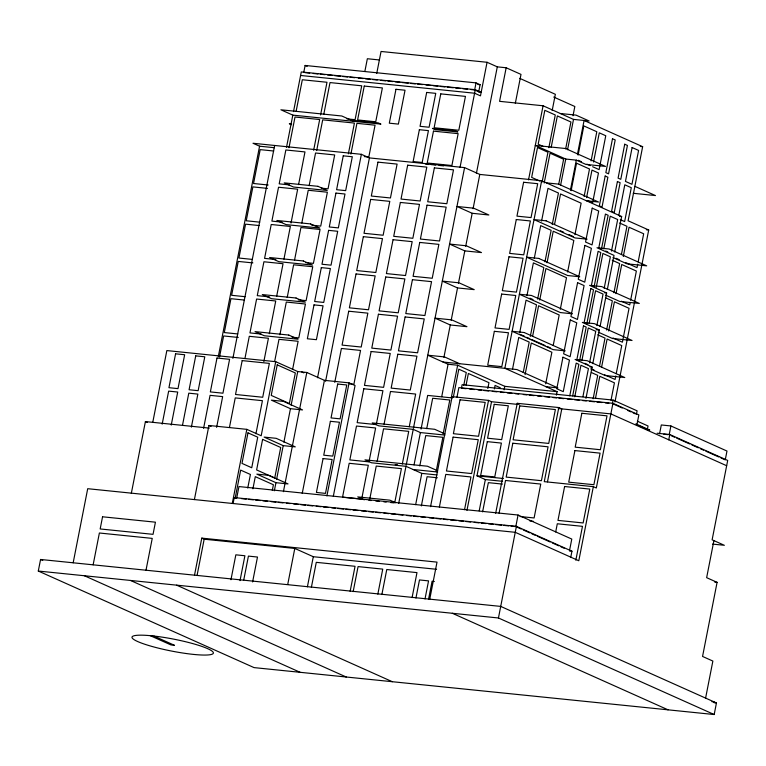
<?xml version="1.0" encoding="UTF-8"?>
<svg xmlns="http://www.w3.org/2000/svg" width="766" height="766" viewBox="0 0 766 766"><rect width="100%" height="100%" fill="white"/><g stroke="black" fill="none" stroke-linecap="round" stroke-linejoin="round"><path stroke-width="1.15" d="M38.3 571.043L40.569 559.467L500.715 606.404L716.449 702.958L714.18 714.534L254.044 667.607L38.3 571.043L498.446 617.98L714.18 714.534M73.172 562.799L87.707 488.698L515.25 532.313L578.799 560.75L593.334 486.659L544.262 481.651L558.797 407.55L517.242 403.318L495.669 513.287M93.136 564.829L99.379 533.002L152.243 538.393L146 570.22M131.321 493.371L145.406 421.587L209.3 428.108M152.76 422.363L166.844 350.579L275.722 361.686L297.744 371.539L306.812 372.468L324.42 380.348L349.085 382.866L355.06 385.537L333.325 496.291M162.172 424.144L168.654 391.12L177.712 392.039L171.239 425.073M182.538 425.063L188.79 393.169L197.858 394.097L191.376 427.122M203.584 428.366L210.066 395.342L222.657 396.625L216.625 427.371M218.262 356.755L259.578 146.201L253.01 143.261L361.38 154.311L369.413 157.911L464.579 167.61L479.803 174.428L541.658 180.738L621.647 216.539L614.696 251.966M219.507 356.985L223.634 335.958L238.264 337.442M194.401 499.585L208.936 425.484L246.824 429.353L261.187 435.777L275.722 361.686M232.893 358.373L274.659 145.463M194.507 575.17L201.784 538.125L437.013 562.12L429.745 599.165M197.13 575.084L204.168 539.197L201.784 538.125M229.436 427.514L235.239 397.908L262.432 400.685L255.949 433.709M244.938 358.498L249.295 336.303L268.426 338.256L263.839 361.619M286.513 147.283L292.823 115.13L280.902 109.787L341.827 116.001L353.739 121.334M293.502 111.625L301.287 71.947L475.284 89.689L481.163 92.322L478.807 92.083M288.974 147.742L295.006 117.016L319.681 119.534L313.648 150.26M296.126 111.29L302.321 79.75L326.986 82.268L320.571 114.977M303.738 72.511L305.117 65.455L476.04 82.881L480.11 84.7L478.721 91.757L475.676 90.398M232.28 503.444L246.824 429.353M233.075 503.53L234.243 497.574L516.418 526.357L571.953 551.204L570.785 557.16M235.133 498.36L240.668 470.113L250.425 474.47L247.753 488.047M236.684 498.139L238.954 486.563L518.065 515.03L571.781 539.072L569.511 550.649M269.316 333.698L275.741 300.99L256.6 299.037L249.955 332.913L261.216 334.062M276.631 296.432L283.047 263.724L263.916 261.771L257.271 295.647L269.651 296.911M283.937 259.167L290.362 226.458L271.221 224.505L264.576 258.381L275.837 259.53M291.023 223.069L297.668 189.192L278.537 187.239L271.892 221.115L282.022 222.15M298.568 184.635L304.983 151.927L285.852 149.973L279.197 183.85L289.328 184.884M230.959 579.718L235.842 554.823L244.9 555.752L240.017 580.638M274.64 361.533L278.996 339.328L298.127 341.282L292.631 369.327M279.896 334.78L286.312 302.063L305.442 304.016L298.797 337.902L292.047 337.212M287.202 297.514L293.617 264.797L312.758 266.75L306.103 300.636L298.233 299.832M294.517 260.249L300.933 227.531L320.064 229.484L313.418 263.37L305.538 262.566M301.823 222.983L308.248 190.265L327.379 192.218L320.734 226.104L311.724 225.185M309.138 185.717L315.554 153.009L334.685 154.952L328.04 188.838L321.289 188.149M316.674 150.567L322.697 119.841L354.419 123.077L348.386 153.803M323.827 114.115L330.012 82.575L361.734 85.811L355.079 119.688L346.864 118.854M252.914 488.785L255.298 476.653L273.405 484.754L272.294 490.412M243.77 579.872L248.423 556.106L257.491 557.035L252.608 581.921M274.352 490.786L275.942 482.685L256.84 474.135L268.923 475.37L288.026 483.921L275.942 482.685M276.622 479.21L283.209 445.64L264.107 437.089L276.191 438.324L295.293 446.875L283.209 445.64M283.889 442.174L290.458 408.69L271.356 400.149L283.439 401.374L302.541 409.925L290.458 408.69M291.137 405.214L297.744 371.539M364.855 71.468L367.354 58.733L379.103 59.93M283.42 491.667L306.812 372.468M350.905 154.062L356.937 123.336L375.062 125.184L368.81 157.049L364.281 156.59M376.738 73.421L381.047 51.466L487.061 62.276L497.297 66.853L506.163 67.762L520.995 74.398L515.317 103.343M317.545 377.743L361.38 154.311M302.225 493.438L324.42 380.348M325.579 381.334L369.413 157.911M287.757 584.324L294.795 548.437L204.168 539.197M334.761 382.349L341.406 348.473L360.547 350.426L353.892 384.302L349.392 383.843M307.396 586.823L313.304 556.719L294.795 548.437M326.9 495.956L349.085 382.866M311.379 587.35L316.281 562.34L355.051 566.294L350.148 591.304M361.667 499.135L368.312 465.249L349.181 463.296L342.536 497.182L360.547 499.02M369.212 460.701L375.627 427.983L356.496 426.04L349.842 459.916L368.982 461.869M384.072 424.201L390.488 391.493L415.66 394.059L409.245 426.767M369.825 498.771L376.24 466.063L401.422 468.629L394.768 502.506M377.14 461.505L383.555 428.797L408.728 431.363L402.313 464.072M353.164 591.62L358.076 566.601L382.741 569.119L377.839 594.129M476.04 82.881L474.661 89.938L471.1 89.574M460.05 167.314L475.284 89.689M398.703 503.358L405.98 466.312L371.558 462.798L364.989 459.859L427.438 466.226L437.587 470.764M406.2 465.154L413.228 429.362L378.806 425.858L372.238 422.918L434.686 429.286L444.835 433.824M413.449 428.204L464.579 167.61M381.87 594.54L386.773 569.531L416.982 572.614L412.079 597.624M487.061 62.276L480.474 95.855L474.594 93.222L300.598 75.47M414.042 464.895L420.39 432.57L413.228 429.362M421.07 429.084L427.677 395.419L452.199 397.918M476.404 173.346L497.297 66.853M426.719 428.644L432.675 398.272L449.795 400.015L443.15 433.891M419.787 465.948L425.743 435.576L442.863 437.319L436.218 471.195M443.916 357.358L450.264 324.976L435.04 318.158L451.72 319.862L466.944 326.68L450.264 324.976M451.174 320.341L457.532 287.93L442.308 281.112L458.987 282.817L474.211 289.634L457.532 287.93M458.441 283.296L464.799 250.884L449.575 244.067L466.255 245.771L481.479 252.579L464.799 250.884M465.699 246.326L472.182 213.283L456.957 206.475L473.627 208.17L488.852 214.987L472.182 213.283M473.072 208.716L479.803 174.428M415.66 504.65L421.798 473.388L405.98 466.312M506.163 67.762L499.576 101.332L543.075 105.775L573.514 119.4L589.121 120.99L575.994 115.111L560.377 113.521M441.723 396.664L448.081 364.252L443.007 361.983M421.357 505.924L427.093 476.711L437.357 477.764M451.289 397.64L457.647 365.229L448.081 364.252M430.54 506.661L452.122 396.673L488.545 400.388L491.523 401.729L517.931 404.419M453.319 397.238L458.815 369.193L466.274 372.535L463.756 385.384M415.938 598.055L419.49 579.948L428.558 580.877L425.006 598.974M456.996 397.123L458.863 387.596L612.934 403.309L638.854 414.913L636.785 425.503M461.438 388.218L462.128 384.685L613.126 400.091L637.101 410.825L636.412 414.349M439.368 507.102L445.783 474.393L470.956 476.959L464.541 509.668M466.073 385.154L468.371 373.473L488.957 382.684L487.818 388.525M428.529 599.338L432.081 581.241L434.341 581.471M528.53 179.876L543.075 105.775M466.963 510.357L488.545 400.388M502.563 481.316L485.347 479.564L476.988 475.82L491.523 401.729M494.376 388.927L495.066 385.422L500.351 387.788M552.181 110.515L555.36 94.304L519.769 78.371M541.658 180.738L504.861 368.293L557.093 391.665L556.413 395.141M542.108 182.078L547.958 152.252L537.512 147.579L531.661 177.406L540.02 181.149M548.849 147.704L555.273 114.986L544.827 110.314L538.172 144.19L543.4 146.526M479.21 510.817L485.347 479.564M544.195 183.017L550.045 153.19L563.623 159.271L558.673 184.51M551.166 147.465L557.361 115.925L570.938 122.005L565.662 148.872M504.124 389.808L504.804 386.332L457.647 365.229M482.609 511.86L488.344 482.647L502.439 484.093M512.559 368.982L518.754 337.413L529.201 342.086L523.235 372.487M519.654 332.865L526.07 300.148L536.516 304.82L530.321 336.37M526.96 295.599L533.375 262.882L543.822 267.564L537.636 299.104M534.275 258.334L540.691 225.616L551.137 230.298L544.952 261.838M541.581 221.068L548.006 188.35L558.443 193.032L552.257 224.572M573.025 115.762L574.835 106.503L553.732 97.052M560.549 185.468L565.739 159.05L535.29 145.425L565.5 148.508L605.504 166.414L585.866 164.403L576.31 160.132L565.739 159.05M567.568 149.724L573.514 119.4M525.103 374.593L531.288 343.024L551.884 352.245L545.689 383.804M532.648 336.13L538.603 305.758L559.199 314.979L553.234 345.351M539.724 300.042L545.919 268.493L566.505 277.713L560.319 309.253M547.039 262.776L553.224 231.227L573.82 240.447L567.635 271.987M554.574 224.342L560.54 193.961L581.126 203.181L574.94 234.722M499.097 513.191L505.512 480.483L540.758 484.074L534.113 517.96L520.018 516.523M570.45 189.987L576.31 160.132M577.449 154.301L584.085 120.473L642.645 146.689L628.11 220.78L648.706 230.001L614.974 401.949M571.12 190.724L576.52 163.187L589.504 168.999L584.104 196.536M578.1 155.125L583.826 125.921L596.81 131.733L591.084 160.937M518.065 515.03L515.796 526.606L511.046 526.118M498.446 617.98L516.418 526.357M586.565 197.638L591.974 170.1L598.457 173.011L592.606 202.837L587.196 200.414M593.554 162.047L599.28 132.834L605.762 135.745L599.117 169.621L592.635 166.72M547.479 481.824L561.784 408.891L558.797 407.55M569.76 395.83L576.185 363.113L578.876 364.319L572.69 395.869M594.167 286.407L600.812 252.531L598.112 251.325L591.467 285.201L593.267 286.005M601.473 249.142L608.127 215.265L605.427 214.059L598.782 247.935L600.582 248.739M574.768 396.798L580.954 365.258L588.432 368.599L582.926 396.635M581.854 360.7L588.269 327.992L595.737 331.333L589.552 362.873M589.159 323.434L595.584 290.726L603.053 294.067L596.867 325.607M596.245 287.336L602.89 253.46L610.368 256.801L604.173 288.342M603.78 248.902L610.205 216.194L617.674 219.536L611.488 251.076M555.695 531.958L557.294 523.772L582.476 526.347L575.831 560.224M618.842 215.169L624.797 184.798L631.289 187.699L624.644 221.585L620.316 219.641M585.971 398.339L592.108 367.086L575.084 359.465L587.168 360.7L624.778 377.533L605.14 375.522L591.055 369.222M592.788 363.611L599.376 330.041L582.352 322.419L594.435 323.654L632.046 340.477L612.407 338.476L598.323 332.176M600.056 326.565L606.643 292.985L589.619 285.373L601.703 286.599L639.313 303.432L619.675 301.431L605.59 295.13M607.314 289.577L614.016 255.394L597.001 247.772L609.085 249.007L646.686 265.84L627.048 263.839L612.972 257.539M593.133 398.732L597.719 375.369L591.4 372.535M599.529 366.138L605.025 338.103L597.662 334.799M606.605 330.041L612.34 300.837L606.021 298.003M613.92 292.775L619.646 263.571L612.283 260.268M621.456 254.341L626.961 226.305L619.598 223.002M595.45 398.492L599.807 376.298L614.428 382.847L610.99 400.369M601.616 367.077L607.112 339.032L621.743 345.581L616.237 373.616M608.692 330.979L614.428 301.766L629.049 308.315L622.404 342.191L613.001 337.988M616.008 293.713L621.733 264.5L636.364 271.049L630.629 300.253M623.323 256.447L629.049 227.234L643.67 233.783L638.174 261.819M615.778 375.953L615.088 379.457L604.642 374.785M630.169 302.589L629.719 304.925L621.36 301.191M637.714 264.155L637.025 267.66L625.535 262.518M613.126 400.091L612.436 403.615L622.241 408.01M612.934 403.309L596.321 487.99L593.334 486.659M659.583 433.795L661.307 424.967L670.901 425.953L726.982 451.05L725.258 459.868L720.94 457.944M669.178 434.772L670.901 425.953M668.756 439.808L669.8 434.523L657.132 433.23M713.912 540.624L706.645 577.669L717.091 582.342L702.556 656.443L712.868 661.058L705.601 698.104M477.735 84.461L480.11 84.7M304.925 72.626L309.675 73.115M313.227 73.479L317.976 73.957M320.351 74.206L325.1 74.685M327.475 74.924L332.224 75.413M334.598 75.652L340.535 76.265M342.909 76.504L347.649 76.983M350.024 77.232L354.773 77.711M358.335 78.075L363.084 78.563M365.459 78.802L370.208 79.291M372.582 79.53L377.332 80.009M380.884 80.373L385.633 80.861M388.008 81.1L392.757 81.589M395.132 81.828L399.881 82.316M402.255 82.556L408.192 83.159M410.566 83.408L415.306 83.887M417.681 84.126L422.43 84.614M425.992 84.978L430.741 85.457M433.116 85.706L437.865 86.185M440.239 86.434L444.979 86.912M447.354 87.152L453.29 87.764M455.665 88.004L460.414 88.492M462.788 88.732L467.538 89.21M640.309 146.45L642.645 146.689M351 120.109L378.184 122.886L380.932 124.111L292.823 115.13M291.693 123.987L289.337 123.747L291.511 124.724M259.578 146.201L274.391 147.704M425.465 164.02L428.864 164.364M431.124 164.594L435.663 165.054M439.052 165.408L443.591 165.868M273.692 151.007L260.191 149.629L253.536 183.505L268.167 184.999M546.436 182.873L558.519 184.108L598.514 202.013L586.43 200.778M633.233 193.291L655.457 195.56L634.87 186.339M619.483 216.318L621.647 216.539M267.506 188.388L252.876 186.894L246.231 220.771L259.731 222.15M646.36 229.762L648.706 230.001M259.071 225.539L245.56 224.16L238.915 258.037L252.426 259.415M604.489 292.765L606.643 292.985M252.885 262.91L238.255 261.426L231.61 295.303L245.11 296.681M596.139 329.706L599.376 330.041M244.45 300.061L230.939 298.692L224.294 332.568L237.805 333.947M589.954 366.866L592.108 367.086M545.832 386.677L557.916 387.912L516.935 369.566L442.997 362.021L427.773 355.213L444.452 356.908L459.677 363.726M504.804 386.332L557.093 391.665M462.616 388.343L466.178 388.697M469.74 389.061L474.48 389.549M478.041 389.913L481.594 390.277M483.968 390.516L488.708 390.995M492.27 391.359L496.933 391.838M500.38 392.192L503.827 392.537M507.264 392.891L511.86 393.36M515.307 393.714L518.745 394.059M523.341 394.528L526.903 394.892M529.277 395.141L534.036 395.62M537.598 395.984L541.16 396.348M544.722 396.711L549.471 397.2M553.042 397.564L556.604 397.927M558.979 398.167L563.728 398.655M567.29 399.019L572.049 399.498M574.423 399.737L579.173 400.225M582.735 400.589L586.296 400.953M589.868 401.317L594.617 401.805M596.992 402.045L601.741 402.533M605.312 402.887L608.874 403.251M558.222 408.527L610.856 413.899L726.666 465.728M647.462 429.831L649.788 430.071L635.885 423.847M663.844 434.226L668.105 434.657M420.39 432.57L444.912 435.069M395.218 464.541L397.506 464.78M476.988 475.82L503.396 478.511M413.142 469.51L437.664 472.019M421.798 473.388L436.974 474.939M368.896 500.313L371.194 500.552M375.8 501.021L379.256 501.366M383.852 501.835L386.16 502.075M390.756 502.544L394.212 502.898M529.919 520.985L533.452 521.34M712.552 544.09L724.358 545.296L712.121 539.819L727.7 460.433L669.8 434.523M241.434 498.618L246.192 499.106M248.567 499.346L253.316 499.834M255.691 500.074L260.44 500.562M262.815 500.801L267.564 501.29M271.126 501.653L275.884 502.132M278.259 502.381L283.008 502.86M286.57 503.224L290.132 503.588M293.694 503.951L298.443 504.44M300.818 504.679L305.577 505.167M307.951 505.407L312.7 505.886M316.262 506.249L321.011 506.738M323.386 506.977L328.135 507.465M331.697 507.829L335.269 508.193M337.643 508.433L343.58 509.036M345.954 509.285L350.704 509.763M353.078 510.012L357.827 510.491M361.399 510.855L366.148 511.343M368.523 511.583L373.272 512.071M375.646 512.31L380.396 512.799M383.957 513.163L388.707 513.641M391.091 513.881L395.84 514.369M398.215 514.608L402.964 515.097M406.526 515.461L411.275 515.949M413.65 516.188L418.399 516.667M420.783 516.916L425.532 517.395M429.094 517.759L433.843 518.247M436.218 518.486L440.967 518.975M443.342 519.214L448.091 519.702M450.475 519.942L456.412 520.545M458.786 520.794L463.535 521.273M465.91 521.512L470.659 522M474.221 522.364L478.98 522.852M481.354 523.092L486.104 523.58M488.478 523.82L493.227 524.298M495.602 524.547L501.538 525.15M503.913 525.39L508.672 525.878M569.626 550.974L571.953 551.204M714.735 582.103L717.091 582.342M313.304 556.719L436.572 569.291M711.892 701.713L714.18 701.943M714.075 702.719L716.449 702.958M578.263 160.286L581.509 161.741M586.919 164.163L590.165 165.609M305.117 65.455L307.147 66.364M560.396 230.757L563.642 232.213M569.061 234.635L573.399 236.579M605.686 251.028L607.821 251.985M616.103 258.295L619.263 259.712M529.861 298.166L533.002 299.573M520.468 334.493L524.643 336.37M526.73 337.299L529.871 338.706M531.958 339.644L544.961 345.456M547.135 346.433L550.381 347.888M584.822 363.304L588.029 364.731M591.017 368.685L594.167 370.093M627.699 410.452L630.964 411.907M633.147 412.884L635.32 413.86M671.332 435.739L674.568 437.185M676.723 438.152L689.668 443.945M691.822 444.902L698.295 447.804M700.45 448.771L703.686 450.216M705.84 451.184L718.786 456.976M637.341 421.195L648.036 425.982L647.337 429.506L639.6 426.04M517.242 403.318L519.233 404.209M301.775 371.95L303.843 372.879M516.868 527.085L521.167 529.009M523.312 529.967L529.756 532.858M531.91 533.816L535.128 535.262M537.282 536.219L550.17 541.993M552.315 542.95L558.768 545.832M560.913 546.8L564.14 548.245M395.572 502.716L389.951 500.188L357.722 496.904L364.29 499.844M208.936 425.484L211.071 426.442M145.406 421.587L147.378 422.468M234.243 497.574L236.254 498.475M452.342 613.279L668.086 709.833M176.601 585.157L392.336 681.711M130.498 580.456L346.242 677.01M84.404 575.745L300.138 672.309M40.569 559.467L42.752 560.444M153.794 636.039L174.466 645.298L170.962 644.934L150.289 635.684M102.558 516.791L100.174 528.952L153.037 534.342L155.431 522.182L102.558 516.791M175.586 353.815L168.941 387.692L177.999 388.621L184.654 354.735L175.586 353.815M195.723 355.864L189.078 389.75L198.145 390.67L204.79 356.793L195.723 355.864M216.998 358.038L210.353 391.914L222.944 393.197L229.589 359.321L216.998 358.038M242.171 360.604L235.526 394.48L262.719 397.257L269.364 363.381L242.171 360.604M247.983 432.847L241.989 463.392L251.736 467.758L257.73 437.204L247.983 432.847M262.604 439.387L256.62 469.941L274.716 478.041L280.71 447.488L262.604 439.387M277.235 364.855L271.241 395.409L289.347 403.51L295.331 372.965L277.235 364.855M314.003 304.887L307.358 338.773L316.415 339.692L323.06 305.816L314.003 304.887M321.318 267.621L314.663 301.507L323.731 302.426L330.376 268.55L321.318 267.621M328.624 230.355L321.979 264.241L331.036 265.16L337.691 231.284L328.624 230.355M335.939 193.089L329.284 226.975L338.352 227.895L344.997 194.018L335.939 193.089M343.245 155.833L336.6 189.709L345.667 190.629L352.312 156.752L343.245 155.833M364.252 86.07L357.598 119.946L375.723 121.794L382.378 87.918L364.252 86.07M348.721 311.207L342.076 345.093L361.207 347.036L367.852 313.16L348.721 311.207M356.027 273.941L349.382 307.827L368.513 309.77L375.168 275.894L356.027 273.941M363.343 236.675L356.697 270.561L375.828 272.505L382.473 238.628L363.343 236.675M370.658 199.409L364.003 233.295L383.144 235.239L389.789 201.362L370.658 199.409M377.964 162.143L371.319 196.029L390.449 197.973L397.094 164.096L377.964 162.143M323.07 458.575L316.425 492.452L325.493 493.381L332.138 459.495L323.07 458.575M330.385 421.31L323.74 455.186L332.798 456.115L339.443 422.229L330.385 421.31M337.691 384.044L331.046 417.92L340.114 418.849L346.759 384.972L337.691 384.044M395.965 89.296L389.32 123.182L398.387 124.102L405.032 90.225L395.965 89.296M363.802 388.774L357.157 422.65L376.288 424.603L382.933 390.717L363.802 388.774M371.117 351.508L364.472 385.384L383.603 387.337L390.248 353.452L371.117 351.508M378.423 314.242L371.778 348.118L390.909 350.072L397.564 316.186L378.423 314.242M385.738 276.976L379.093 310.852L398.224 312.806L404.869 278.92L385.738 276.976M393.054 239.71L386.399 273.586L405.54 275.54L412.185 241.654L393.054 239.71M400.359 202.444L393.714 236.321L412.845 238.274L419.49 204.388L400.359 202.444M407.675 165.178L401.02 199.055L420.161 201.008L426.806 167.122L407.675 165.178M419.366 129.703L413.123 161.569L422.181 162.488L428.433 130.622L419.366 129.703M426.681 92.437L420.036 126.313L429.094 127.242L435.749 93.356L426.681 92.437M433.47 131.139L427.217 163.005L451.892 165.523L458.145 133.657L433.47 131.139M440.776 93.873L434.13 127.75L458.805 130.268L465.45 96.392L440.776 93.873M397.803 354.227L391.158 388.103L410.289 390.057L416.934 356.18L397.803 354.227M405.109 316.961L398.464 350.838L417.594 352.791L424.249 318.915L405.109 316.961M412.424 279.695L405.779 313.572L424.91 315.525L431.555 281.649L412.424 279.695M419.739 242.429L413.085 276.306L432.225 278.259L438.87 244.383L419.739 242.429M427.045 205.164L420.4 239.04L439.531 240.993L446.176 207.117L427.045 205.164M434.36 167.898L427.706 201.774L446.846 203.727L453.491 169.851L434.36 167.898M460.031 399.823L453.386 433.7L478.559 436.266L485.204 402.389L460.031 399.823M453.099 437.127L446.444 471.004L471.626 473.57L478.271 439.694L453.099 437.127M494.348 331.324L487.703 365.2L501.807 366.636L508.452 332.76L494.348 331.324M501.663 294.058L495.018 327.934L509.112 329.38L515.757 295.494L501.663 294.058M508.978 256.792L502.324 290.668L516.428 292.114L523.073 258.228L508.978 256.792M516.284 219.526L509.639 253.402L523.733 254.848L530.388 220.962L516.284 219.526M523.599 182.26L516.954 216.136L531.049 217.582L537.694 183.696L523.599 182.26M494.233 404.343L487.588 438.219L501.682 439.655L508.327 405.779L494.233 404.343M487.3 441.647L480.646 475.523L494.75 476.959L501.395 443.083L487.3 441.647M519.76 405.913L513.115 439.789L548.734 443.428L555.379 409.551L519.76 405.913M512.827 443.217L506.182 477.094L541.418 480.694L548.073 446.808L512.827 443.217M562.962 357.205L556.777 388.764L563.259 391.665L569.454 360.106L562.962 357.205M570.277 319.939L563.632 353.815L570.115 356.717L576.76 322.84L570.277 319.939M577.593 282.673L570.938 316.55L577.43 319.451L584.075 285.574L577.593 282.673M584.898 245.407L578.253 279.284L584.736 282.185L591.39 248.308L584.898 245.407M592.214 208.141L585.559 242.018L592.051 244.919L598.696 211.043L592.214 208.141M605.188 176.017L599.338 205.843L602.028 207.05L607.878 177.224L605.188 176.017M612.494 138.751L605.849 172.637L608.549 173.844L615.194 139.958L612.494 138.751M583.491 325.847L576.846 359.733L579.546 360.939L586.191 327.063L583.491 325.847M590.806 288.581L584.161 322.467L586.852 323.673L593.497 289.797L590.806 288.581M617.425 181.494L611.574 211.32L614.265 212.527L620.115 182.701L617.425 181.494M624.73 144.228L618.085 178.114L620.786 179.321L627.431 145.435L624.73 144.228M564.609 486.515L557.964 520.392L583.137 522.958L589.782 489.081L564.609 486.515M632.113 147.532L625.468 181.408L631.95 184.319L638.595 150.433L632.113 147.532M581.844 413.276L575.189 447.153L600.372 449.728L607.017 415.842L581.844 413.276M574.902 450.58L568.717 482.149L593.889 484.715L600.084 453.146L574.902 450.58M151.974 635.828L147.579 635.445A41.441 6.051 11.1 0 0 154.349 647.098A41.441 6.051 11.1 0 0 213.369 653.111A41.441 6.051 11.1 0 0 156.714 636.374L151.974 635.828M455.1 130.727L432.445 128.42L435.193 129.645L457.848 131.953L455.1 130.727M317.967 186.32L284.234 182.882L293.483 187.028L327.216 190.466L317.967 186.32M546.12 220.828L534.036 219.593L575.017 237.939L587.101 239.174L546.12 220.828M310.584 223.921L276.852 220.474L286.111 224.62L319.843 228.057L310.584 223.921M538.737 258.42L526.654 257.194L567.644 275.53L579.728 276.765L538.737 258.42M303.317 260.967L269.584 257.52L278.843 261.666L312.576 265.103L303.317 260.967M531.47 295.475L519.386 294.24L560.377 312.576L572.461 313.811L531.47 295.475M296.049 298.012L262.317 294.575L271.566 298.711L305.308 302.158L296.049 298.012M524.203 332.521L512.119 331.285L553.109 349.631L565.193 350.857L524.203 332.521M288.782 335.058L255.049 331.621L264.299 335.757L298.031 339.204L288.782 335.058"/></g></svg>
